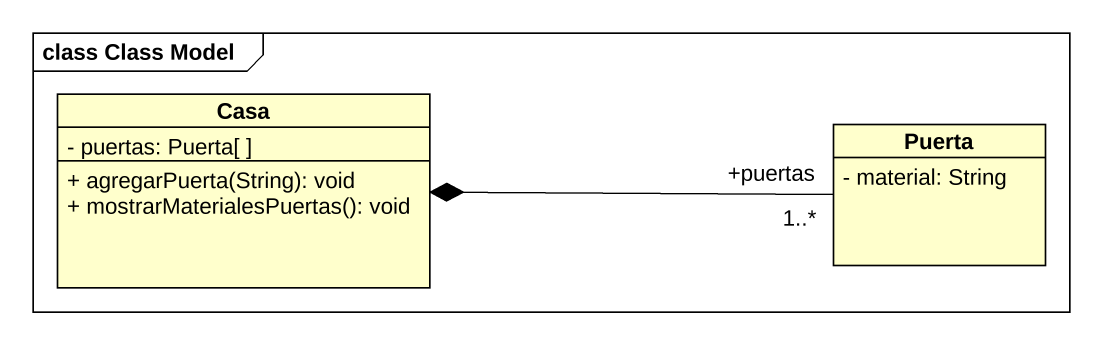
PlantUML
@startuml
mainframe class Class Model
hide circle
hide empty members
skinparam classAttributeIconSize 0
class Casa {
  - puertas: Puerta[ ]
  + agregarPuerta(String): void
  + mostrarMaterialesPuertas(): void
}
class Puerta {
  - material: String
}
Puerta "+puertas\n1..*" -left-* Casa
@enduml
